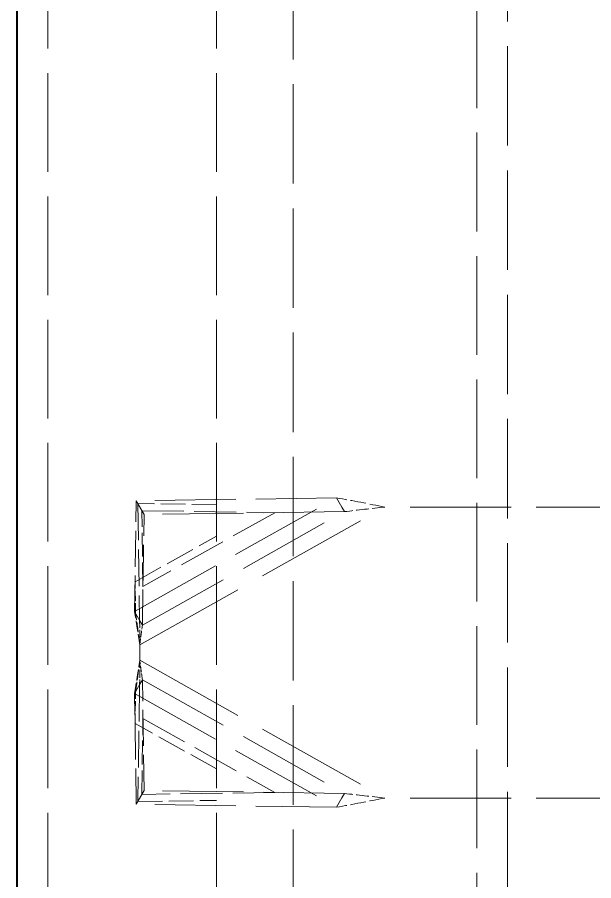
# Model space of a CAD drawing. Header units: millimetres. Extents: x 0 to 2523, y 0 to 1782.
# Drawn here: x 765.6 to 803.2, y 1040.1 to 1096.5 of the extents above; entities that cross this region are included whole.
import ezdxf

# ---------------------------------------------------------------- set-up
doc = ezdxf.new("R2010")
doc.units = ezdxf.units.MM
doc.header["$LTSCALE"] = 3
doc.linetypes.add('DASHED', pattern=[0.2067, 0.1654, -0.0413])
for name, color, linetype, lineweight in [('가려진 것(ISO)', 2, 'DASHED', 18), ('가려진 좁은 것(ISO)', 2, 'DASHED', 18), ('가시적인 것(ISO)', 3, 'Continuous', 40)]:
    doc.layers.add(name, color=color, linetype=linetype, lineweight=lineweight)

msp = doc.modelspace()

# ---------------------------------------------------------------- linework, layer by layer
at = {"layer": '가려진 것(ISO)', "ltscale": 12.982798}
for p, q in [((767.5837, 546.9732), (767.5837, 1182.9732)), ((778.5837, 546.9732), (778.5837, 1182.9732))]:
    msp.add_line(p, q, dxfattribs=at)
at = {"layer": '가려진 것(ISO)', "ltscale": 13.080328}
msp.add_line((783.5837, 1156.9732), (783.5837, 572.9732), dxfattribs=at)
at = {"layer": '가려진 것(ISO)', "ltscale": 12.990736}
msp.add_line((795.5837, 574.9732), (795.5837, 1154.9732), dxfattribs=at)
at = {"layer": '가려진 것(ISO)', "ltscale": 13.082851}
msp.add_line((797.5837, 576.9732), (797.5837, 1152.9732), dxfattribs=at)
at = {"layer": '가려진 것(ISO)', "ltscale": 10.630617}
for p, q in [((786.4297, 1065.0746), (773.3529, 1064.8826)), ((786.9356, 1064.1723), (773.8588, 1063.9803)), ((786.9356, 1045.7741), (773.8588, 1045.9661)), ((786.4297, 1044.8718), (773.3529, 1045.0637))]:
    msp.add_line(p, q, dxfattribs=at)
at = {"layer": '가려진 것(ISO)', "ltscale": 1.731117}
for p, q in [((786.4297, 1065.0746), (786.7746, 1064.4595)), ((789.584, 1064.4732), (789.5829, 1064.4732)), ((773.2456, 1057.6585), (773.5905, 1057.0434)), ((773.584, 1055.4732), (773.5829, 1055.4732)), ((773.584, 1054.4732), (773.5829, 1054.4732)), ((773.2456, 1052.2878), (773.5905, 1052.9029)), ((786.4297, 1044.8718), (786.7746, 1045.4869)), ((789.584, 1045.4732), (789.5829, 1045.4732))]:
    msp.add_line(p, q, dxfattribs=at)
at = {"layer": '가려진 것(ISO)', "ltscale": 4.708343}
for p, q in [((773.2456, 1057.6585), (773.3529, 1064.8826)), ((773.7516, 1056.7562), (773.8588, 1063.9803)), ((773.8588, 1045.9661), (773.7516, 1053.1902)), ((773.3529, 1045.0637), (773.2456, 1052.2878))]:
    msp.add_line(p, q, dxfattribs=at)
at = {"layer": '가려진 것(ISO)', "ltscale": 2.539495}
for p, q in [((773.8588, 1063.9803), (773.3529, 1064.8826)), ((773.8588, 1045.9661), (773.3529, 1045.0637))]:
    msp.add_line(p, q, dxfattribs=at)
at = {"layer": '가려진 것(ISO)', "ltscale": 0.808278}
for p, q in [((789.5829, 1064.4732), (789.5823, 1064.4732)), ((786.7746, 1064.4595), (786.9356, 1064.1723)), ((773.5905, 1057.0434), (773.7516, 1056.7562)), ((773.5829, 1055.4732), (773.5823, 1055.4732)), ((773.5829, 1054.4732), (773.5823, 1054.4732)), ((773.5905, 1052.9029), (773.7516, 1053.1902)), ((786.7746, 1045.4869), (786.9356, 1045.7741)), ((789.5829, 1045.4732), (789.5823, 1045.4732))]:
    msp.add_line(p, q, dxfattribs=at)
at = {"layer": '가려진 것(ISO)', "ltscale": 13.266974}
for p, q in [((806.0377, 1064.4732), (789.584, 1064.4732)), ((806.0377, 1045.4732), (789.584, 1045.4732))]:
    msp.add_line(p, q, dxfattribs=at)
at = {"layer": '가려진 것(ISO)', "ltscale": 0.634799}
for p, q in [((773.5823, 1054.4732), (773.5823, 1055.4732)), ((773.584, 1054.4732), (773.584, 1055.4732))]:
    msp.add_line(p, q, dxfattribs=at)
at = {"layer": '가려진 것(ISO)', "ltscale": 2.048363}
for points in [[(789.584, 1064.4732), (788.5287, 1064.6806), (787.4734, 1064.8879), (786.4297, 1065.0746)], [(789.584, 1045.4732), (788.5287, 1045.2658), (787.4734, 1045.0584), (786.4297, 1044.8718)]]:
    msp.add_open_spline(points, degree=3, dxfattribs=at)
at = {"layer": '가려진 것(ISO)', "ltscale": 1.694032}
for points in [[(789.5823, 1064.4732), (788.6982, 1064.3763), (787.814, 1064.2795), (786.9356, 1064.1723)], [(789.5823, 1045.4732), (788.6982, 1045.57), (787.814, 1045.6669), (786.9356, 1045.7741)]]:
    msp.add_open_spline(points, degree=3, dxfattribs=at)
at = {"layer": '가려진 것(ISO)', "ltscale": 1.41808}
for points in [[(773.584, 1055.4732), (773.4674, 1056.2086), (773.3507, 1056.9439), (773.2456, 1057.6585)], [(773.2456, 1052.2878), (773.3507, 1053.0025), (773.4674, 1053.7378), (773.584, 1054.4732)]]:
    msp.add_open_spline(points, degree=3, dxfattribs=at)
at = {"layer": '가려진 것(ISO)', "ltscale": 0.827618}
for points in [[(773.5823, 1055.4732), (773.6368, 1055.9043), (773.6913, 1056.3355), (773.7516, 1056.7562)], [(773.7516, 1053.1902), (773.6913, 1053.6109), (773.6368, 1054.0421), (773.5823, 1054.4732)]]:
    msp.add_open_spline(points, degree=3, dxfattribs=at)
at = {"layer": '가려진 좁은 것(ISO)', "ltscale": 12.197012}
for p, q in [((773.2456, 1057.6585), (786.4297, 1065.0746)), ((773.7516, 1056.7562), (786.9356, 1064.1723)), ((773.7516, 1053.1902), (786.9356, 1045.7741)), ((773.2456, 1052.2878), (786.4297, 1044.8718))]:
    msp.add_line(p, q, dxfattribs=at)
at = {"layer": '가려진 좁은 것(ISO)', "ltscale": 3.256746}
for p, q in [((778.5837, 1064.6251), (773.4546, 1064.7013)), ((773.4546, 1045.2451), (778.5837, 1045.3213))]:
    msp.add_line(p, q, dxfattribs=at)
at = {"layer": '가려진 좁은 것(ISO)', "ltscale": 4.83503}
for p, q in [((773.4546, 1064.7013), (773.5664, 1057.0865)), ((773.5664, 1052.8599), (773.4546, 1045.2451))]:
    msp.add_line(p, q, dxfattribs=at)
at = {"layer": '가려진 좁은 것(ISO)', "ltscale": 14.802096}
for p, q in [((773.5823, 1055.4732), (789.5823, 1064.4732)), ((773.584, 1055.4732), (789.584, 1064.4732)), ((773.5823, 1054.4732), (789.5823, 1045.4732)), ((773.584, 1054.4732), (789.584, 1045.4732))]:
    msp.add_line(p, q, dxfattribs=at)
at = {"layer": '가려진 좁은 것(ISO)', "ltscale": 5.504544}
for p, q in [((773.7165, 1064.2342), (782.3856, 1064.1055)), ((782.3856, 1045.8409), (773.7165, 1045.7122))]:
    msp.add_line(p, q, dxfattribs=at)
at = {"layer": '가려진 좁은 것(ISO)', "ltscale": 3.142098}
for p, q in [((773.7891, 1059.2856), (773.7165, 1064.2342)), ((773.7165, 1045.7122), (773.7891, 1050.6608))]:
    msp.add_line(p, q, dxfattribs=at)
at = {"layer": '가려진 좁은 것(ISO)', "ltscale": 6.257158}
for p, q in [((782.3856, 1064.1055), (773.7891, 1059.2856)), ((773.7891, 1050.6608), (782.3856, 1045.8409))]:
    msp.add_line(p, q, dxfattribs=at)
at = {"layer": '가려진 좁은 것(ISO)', "ltscale": 3.86443}
for p, q in [((773.2745, 1059.6003), (778.5837, 1062.5771)), ((778.5837, 1047.3693), (773.2745, 1050.3461))]:
    msp.add_line(p, q, dxfattribs=at)
at = {"layer": '가려진 좁은 것(ISO)', "ltscale": 1.299536}
for p, q in [((773.3045, 1057.5535), (773.2745, 1059.6003)), ((773.2745, 1050.3461), (773.3045, 1052.3928))]:
    msp.add_line(p, q, dxfattribs=at)
at = {"layer": '가려진 좁은 것(ISO)', "ltscale": 0.634799}
for p, q in [((773.5829, 1055.4732), (773.5829, 1054.4732)), ((773.5837, 1054.4732), (773.5837, 1055.4732))]:
    msp.add_line(p, q, dxfattribs=at)
at = {"layer": '가려진 좁은 것(ISO)', "ltscale": 1.332583}
for points, knots in [([(773.5837, 1055.4732), (773.5654, 1055.6188), (773.5408, 1055.8137), (773.4511, 1056.517), (773.3834, 1057.0284), (773.3045, 1057.5535)], [0, 0, 0, 0, 0.04402814, 0.04402814, 0.18167106, 0.18167106, 0.18167106, 0.18167106]), ([(773.3045, 1052.3928), (773.3567, 1052.7403), (773.4044, 1053.085), (773.4736, 1053.6078), (773.496, 1053.7812), (773.5402, 1054.128), (773.5652, 1054.3265), (773.5837, 1054.4732)], [0, 0, 0, 0, 0.10541152, 0.10541152, 0.15789628, 0.15789628, 0.21002978, 0.21002978, 0.21002978, 0.21002978])]:
    msp.add_open_spline(points, degree=3, knots=knots, dxfattribs=at)
at = {"layer": '가려진 좁은 것(ISO)', "ltscale": 1.024269}
for points, knots in [([(773.5664, 1057.0865), (773.5744, 1056.8154), (773.5785, 1056.5464), (773.5816, 1056.1407), (773.5822, 1056.0069), (773.5828, 1055.7395), (773.5828, 1055.585), (773.5829, 1055.4732)], [0, 0, 0, 0, 0.08135576, 0.08135576, 0.12151499, 0.12151499, 0.16142305, 0.16142305, 0.16142305, 0.16142305]), ([(773.5829, 1054.4732), (773.5828, 1054.3618), (773.5828, 1054.2088), (773.5816, 1053.6652), (773.5784, 1053.2672), (773.5664, 1052.8599)], [0, 0, 0, 0, 0.03340806, 0.03340806, 0.13723746, 0.13723746, 0.13723746, 0.13723746])]:
    msp.add_open_spline(points, degree=3, knots=knots, dxfattribs=at)
at = {"layer": '가시적인 것(ISO)'}
msp.add_line((765.5837, 544.9732), (765.5837, 1184.9732), dxfattribs=at)

doc.saveas('drawing.dxf')
